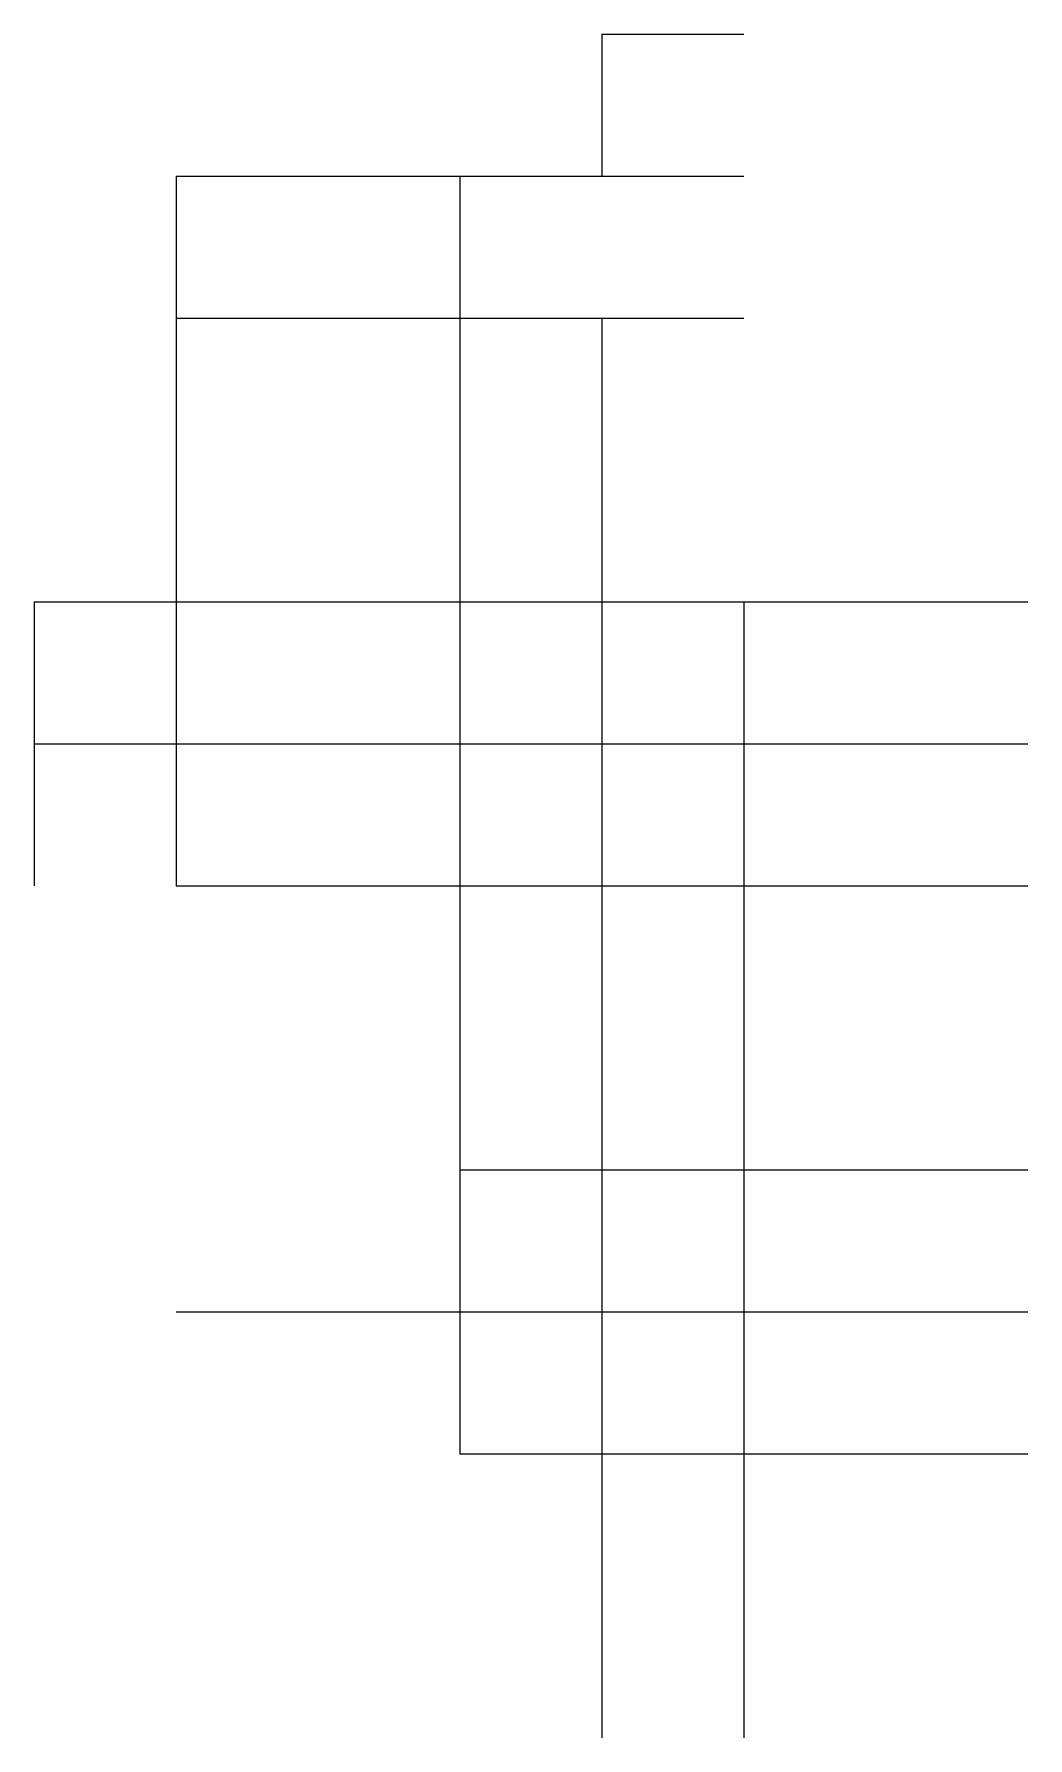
# Model space of a CAD drawing. Header units: millimetres. Extents: x 13268 to 164478, y 289082 to 363688.
# Drawn here: x 87186.8 to 87332.8, y 351214.1 to 351464.5 of the extents above; entities that cross this region are included whole.
import ezdxf

# ---------------------------------------------------------------- set-up
doc = ezdxf.new("R2010")
doc.units = ezdxf.units.MM

# ---------------------------------------------------------------- blocks, each defined once
blk = doc.blocks.new('A$C010A7659')
at = {"lineweight": 0}
for points in [[(3709.589, 2649.706), (3709.589, 2641.426)], [(3709.589, 2649.706), (3717.869, 2649.706)], [(3684.748, 2641.426), (3684.748, 2600.024)], [(3684.748, 2641.426), (3684.748, 2600.024)], [(3684.748, 2641.426), (3709.589, 2641.426)], [(3701.308, 2641.426), (3701.308, 2566.903)], [(3709.589, 2641.426), (3717.869, 2641.426)], [(3684.748, 2633.145), (3717.869, 2633.145)], [(3709.589, 2633.145), (3709.589, 2550.342)], [(3709.589, 2633.145), (3709.589, 2550.342)], [(3676.467, 2616.585), (3676.467, 2600.024)], [(3676.467, 2616.585), (3734.43, 2616.585)], [(3676.467, 2616.585), (3734.43, 2616.585)], [(3717.869, 2616.585), (3717.869, 2566.903)], [(3717.869, 2616.585), (3717.869, 2550.342)], [(3676.467, 2608.304), (3734.43, 2608.304)], [(3684.748, 2600.024), (3734.43, 2600.024)], [(3701.308, 2600.024), (3734.43, 2600.024)], [(3701.308, 2583.463), (3734.43, 2583.463)], [(3684.748, 2575.183), (3734.43, 2575.183)], [(3701.308, 2575.183), (3734.43, 2575.183)], [(3701.308, 2566.903), (3734.43, 2566.903)], [(3709.589, 2566.903), (3717.869, 2566.903)]]:
    blk.add_lwpolyline(points, dxfattribs=at)
blk = doc.blocks.new('A$C450614AE')
at = {"xscale": 1.5, "yscale": 1.5, "zscale": 1.5}
blk.add_blockref('A$C010A7659', (0, 0), dxfattribs=at)

msp = doc.modelspace()

# ---------------------------------------------------------------- block references
at = {"xscale": 1.68, "yscale": 1.68, "zscale": 1.68}
msp.add_blockref('A$C450614AE', (77922.05, 344787.29), dxfattribs=at)

doc.saveas('drawing.dxf')
